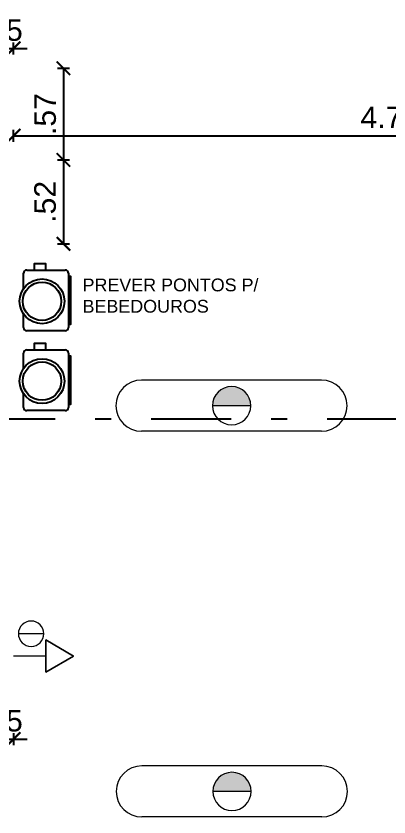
# Model space of a CAD drawing. Header units: inches. Extents: x 44782 to 44933, y 6798 to 6838.
# Drawn here: x 44806.88 to 44809.21, y 6814 to 6819.01 of the extents above; entities that cross this region are included whole.
import ezdxf

# ---------------------------------------------------------------- set-up
doc = ezdxf.new("R2010")
doc.units = ezdxf.units.IN
doc.header["$MEASUREMENT"] = 0
doc.linetypes.add('DASHDOT', pattern=[1, 0.5, -0.25, 0, -0.25])
doc.layers.get('Defpoints').update_dxf_attribs({"color": 250})
doc.layers.add('at_Entity', color=7, linetype='Continuous', lineweight=9)
doc.layers.add('at_Text', color=7, linetype='Continuous', lineweight=9)
for name, color, linetype in [('LAMPADAS', 5, 'Continuous'), ('linha de corte', 1, 'Continuous'), ('TEXTO01', 7, 'Continuous')]:
    doc.layers.add(name, color=color, linetype=linetype)
doc.styles.add('Fonte 02', font='ARIALUNI.TTF')
doc.styles.get("Standard").update_dxf_attribs({"font": 'txt.shx', "height": 0.18})
doc.dimstyles.new('Esc 1-75', dxfattribs={"dimscale": 0.75, "dimtxt": 0.18, "dimasz": 0.1125, "dimexe": 0.05, "dimexo": 0.05, "dimgap": 0.06, "dimtad": 1, "dimzin": 4, "dimdsep": 46, "dimtxsty": 'Fonte 02', "dimblk": 'ARCHTICK', "dimcen": 0, "dimclrd": 250, "dimclre": 250, "dimadec": 0, "dimazin": 1, "dimtfac": 1, "dimtix": 1, "dimtmove": 1, "dimatfit": 3, "dimldrblk": 'ARCHTICK', "dimfxl": 0, "dimarcsym": 0})

# ---------------------------------------------------------------- blocks, each defined once
blk = doc.blocks.new('A$C2B7D2525')
at = {"layer": 'at_Entity', "true_color": 0x007fff}
h = blk.add_hatch(color=150, dxfattribs=at)
h.dxf.hatch_style = 1
h.paths.add_polyline_path([(0.723, 0.2795, 0.414214), (0.6034, 0.1599, 0.002212), (0.6034, 0.1588), (0.8427, 0.1588, 0.002212), (0.8427, 0.1599, 0.414214)])
at = {"layer": 'at_Entity', "color": 150, "true_color": 0x007fff}
for p, q in [((1.2852, 0.3197), (0.1609, 0.3197)), ((0.7241, 0.1588), (0.6034, 0.1588)), ((0.8427, 0.1588), (0.6034, 0.1588)), ((0.8427, 0.1588), (0.7241, 0.1588)), ((0.8427, 0.1588), (0.7241, 0.1588)), ((1.2852, 0), (0.1609, 0))]:
    blk.add_line(p, q, dxfattribs=at)
for centre, radius, start, end in [((0.1599, 0.1599), 0.1599, 90, 180), ((1.2841, 0.1599), 0.1599, 0.0027, 90), ((0.723, 0.1599), 0.1196, 90, 180), ((0.723, 0.1599), 0.1196, 360, 90), ((0.1599, 0.1599), 0.1599, 180, 270), ((0.723, 0.1599), 0.1196, 180, 270), ((0.723, 0.1599), 0.1196, 270, 0), ((1.2841, 0.1599), 0.1599, 270.0054, 0.0027)]:
    blk.add_arc(centre, radius, start, end, dxfattribs=at)
blk = doc.blocks.new('_ARCHTICK')
at = {"color": 0, "linetype": 'ByBlock', "const_width": 0.15}
blk.add_lwpolyline([(-0.5, -0.5), (0.5, 0.5)], dxfattribs=at)
blk = doc.blocks.new('*D99')
at = {"layer": 'at_Text', "color": 250, "lineweight": -2, "transparency": 16777216}
for p, q in [((44806.713, 6814.5241), (44806.713, 6814.4491)), ((44806.8611, 6814.5241), (44806.8611, 6814.4491)), ((44806.713, 6814.4866), (44806.6286, 6814.4866)), ((44806.713, 6814.4866), (44806.8611, 6814.4866)), ((44806.8611, 6814.4866), (44806.9455, 6814.4866))]:
    blk.add_line(p, q, dxfattribs=at)
at = {"layer": 'Defpoints', "color": 0, "transparency": 16777216}
for p in [(44806.713, 6815.0339), (44806.8611, 6815.0339), (44806.8611, 6814.4866)]:
    blk.add_point(p, dxfattribs=at)
at = {"layer": 'at_Text', "color": 250, "lineweight": -2, "transparency": 16777216, "xscale": 0.084375, "yscale": 0.084375, "zscale": 0.084375}
blk.add_blockref('_ARCHTICK', (44806.713, 6814.4866), dxfattribs=at)
at = {"layer": 'at_Text', "color": 250, "lineweight": -2, "transparency": 16777216, "xscale": 0.084375, "yscale": 0.084375, "zscale": 0.084375, "rotation": 180}
blk.add_blockref('_ARCHTICK', (44806.8611, 6814.4866), dxfattribs=at)
at = {"layer": 'at_Text', "color": 0, "transparency": 16777216, "insert": (44806.7871, 6814.6005), "char_height": 0.135, "attachment_point": 5, "style": 'Fonte 02'}
blk.add_mtext('.15', dxfattribs=at)
blk = doc.blocks.new('*D202')
at = {"layer": 'at_Text', "color": 250, "lineweight": -2, "transparency": 16777216}
for p, q in [((44806.713, 6818.8058), (44806.6286, 6818.8058)), ((44806.713, 6818.7683), (44806.713, 6818.8433)), ((44806.713, 6818.8058), (44806.8611, 6818.8058)), ((44806.8611, 6818.7683), (44806.8611, 6818.8433)), ((44806.8611, 6818.8058), (44806.9455, 6818.8058))]:
    blk.add_line(p, q, dxfattribs=at)
at = {"layer": 'Defpoints', "color": 0, "transparency": 16777216}
for p in [(44806.8611, 6818.8058), (44806.713, 6817.5838), (44806.8611, 6817.5838)]:
    blk.add_point(p, dxfattribs=at)
at = {"layer": 'at_Text', "color": 250, "lineweight": -2, "transparency": 16777216, "xscale": 0.084375, "yscale": 0.084375, "zscale": 0.084375}
blk.add_blockref('_ARCHTICK', (44806.713, 6818.8058), dxfattribs=at)
at = {"layer": 'at_Text', "color": 250, "lineweight": -2, "transparency": 16777216, "xscale": 0.084375, "yscale": 0.084375, "zscale": 0.084375, "rotation": 180}
blk.add_blockref('_ARCHTICK', (44806.8611, 6818.8058), dxfattribs=at)
at = {"layer": 'at_Text', "color": 0, "transparency": 16777216, "insert": (44806.7871, 6818.9197), "char_height": 0.135, "attachment_point": 5, "style": 'Fonte 02'}
blk.add_mtext('.15', dxfattribs=at)
blk = doc.blocks.new('*D203')
at = {"layer": 'at_Text', "color": 250, "lineweight": -2, "transparency": 16777216}
for p, q in [((44806.8611, 6818.2223), (44806.8611, 6818.2973)), ((44806.8611, 6818.2598), (44811.5609, 6818.2598)), ((44811.5609, 6818.2223), (44811.5609, 6818.2973))]:
    blk.add_line(p, q, dxfattribs=at)
at = {"layer": 'Defpoints', "color": 0, "transparency": 16777216}
for p in [(44811.5609, 6818.2598), (44806.8611, 6817.5838), (44811.5609, 6817.4335)]:
    blk.add_point(p, dxfattribs=at)
at = {"layer": 'at_Text', "color": 250, "lineweight": -2, "transparency": 16777216, "xscale": 0.084375, "yscale": 0.084375, "zscale": 0.084375, "rotation": 180}
blk.add_blockref('_ARCHTICK', (44806.8611, 6818.2598), dxfattribs=at)
at = {"layer": 'at_Text', "color": 250, "lineweight": -2, "transparency": 16777216, "xscale": 0.084375, "yscale": 0.084375, "zscale": 0.084375}
blk.add_blockref('_ARCHTICK', (44811.5609, 6818.2598), dxfattribs=at)
at = {"layer": 'at_Text', "color": 0, "transparency": 16777216, "insert": (44809.211, 6818.3738), "char_height": 0.135, "attachment_point": 5, "style": 'Fonte 02'}
blk.add_mtext('4.70', dxfattribs=at)
blk = doc.blocks.new('*D248')
at = {"layer": 'at_Text', "color": 250, "lineweight": -2, "transparency": 16777216}
for p, q in [((44807.1344, 6818.682), (44807.2094, 6818.682)), ((44807.1719, 6818.682), (44807.1719, 6818.1086)), ((44807.1344, 6818.1086), (44807.2094, 6818.1086))]:
    blk.add_line(p, q, dxfattribs=at)
at = {"layer": 'Defpoints', "color": 0, "transparency": 16777216}
for p in [(44805.5132, 6818.682), (44805.5132, 6818.1086), (44807.1719, 6818.1086)]:
    blk.add_point(p, dxfattribs=at)
at = {"layer": 'at_Text', "color": 250, "lineweight": -2, "transparency": 16777216, "xscale": 0.084375, "yscale": 0.084375, "zscale": 0.084375}
for p, rotation in [((44807.1719, 6818.682), 90), ((44807.1719, 6818.1086), 270)]:
    blk.add_blockref('_ARCHTICK', p, dxfattribs=dict(at, rotation=rotation))
at = {"layer": 'at_Text', "color": 0, "transparency": 16777216, "insert": (44807.0583, 6818.3953), "char_height": 0.135, "attachment_point": 5, "rotation": 90, "style": 'Fonte 02'}
blk.add_mtext('.57', dxfattribs=at)
blk = doc.blocks.new('*D249')
at = {"layer": 'at_Text', "color": 250, "lineweight": -2, "transparency": 16777216}
for p, q in [((44807.1344, 6818.1086), (44807.2094, 6818.1086)), ((44807.1719, 6818.1086), (44807.1719, 6817.5838)), ((44807.1344, 6817.5838), (44807.2094, 6817.5838))]:
    blk.add_line(p, q, dxfattribs=at)
at = {"layer": 'Defpoints', "color": 0, "transparency": 16777216}
for p in [(44806.713, 6818.1086), (44806.713, 6817.5838), (44807.1719, 6817.5838)]:
    blk.add_point(p, dxfattribs=at)
at = {"layer": 'at_Text', "color": 250, "lineweight": -2, "transparency": 16777216, "xscale": 0.084375, "yscale": 0.084375, "zscale": 0.084375}
for p, rotation in [((44807.1719, 6818.1086), 90), ((44807.1719, 6817.5838), 270)]:
    blk.add_blockref('_ARCHTICK', p, dxfattribs=dict(at, rotation=rotation))
at = {"layer": 'at_Text', "color": 0, "transparency": 16777216, "insert": (44807.0579, 6817.8462), "char_height": 0.135, "attachment_point": 5, "rotation": 90, "style": 'Fonte 02'}
blk.add_mtext('.52', dxfattribs=at)
blk = doc.blocks.new('bebedouro')
for p, q in [((48032.2339, -8896.5512), (48032.4739, -8896.5512)), ((48032.2139, -8896.6667), (48032.2139, -8896.5712)), ((48032.4939, -8896.5712), (48032.4939, -8896.9112)), ((48032.2139, -8896.9112), (48032.2139, -8896.8266)), ((48032.4739, -8896.9312), (48032.2339, -8896.9312))]:
    blk.add_line(p, q)
for points in [[(48032.3536, -8896.5512), (48032.3536, -8896.5112), (48032.2793, -8896.5112), (48032.2793, -8896.5512)], [(48032.4939, -8896.8898), (48032.509, -8896.8898), (48032.509, -8896.591), (48032.4939, -8896.591)]]:
    blk.add_lwpolyline(points)
for radius in [0.14, 0.12]:
    blk.add_circle((48032.3288, -8896.7466), radius)
for centre, start, end in [((48032.2339, -8896.5712), 90, 180), ((48032.4739, -8896.5712), 0, 90), ((48032.2339, -8896.9112), 180, 270), ((48032.4739, -8896.9112), 270, 0)]:
    blk.add_arc(centre, 0.02, start, end)

msp = doc.modelspace()

# ---------------------------------------------------------------- linework, layer by layer
at = {"layer": 'at_Entity', "color": 0}
msp.add_line((44806.8907, 6815.1464), (44807.0495, 6815.1464), dxfattribs=at)
at = {"layer": 'at_Entity', "color": 150, "true_color": 0x007fff}
for p, q in [((44807.2357, 6815.0046), (44807.0621, 6815.1062)), ((44807.0621, 6815.1062), (44807.0621, 6814.9052)), ((44807.0621, 6814.9052), (44807.0621, 6815.1062)), ((44807.0621, 6815.1062), (44807.2357, 6815.0046)), ((44807.0621, 6815.0046), (44806.8611, 6815.0046)), ((44807.0621, 6814.9052), (44807.2357, 6815.0046)), ((44807.0621, 6814.9052), (44807.2357, 6815.0046)), ((44807.2357, 6815.0046), (44807.0621, 6814.9052))]:
    msp.add_line(p, q, dxfattribs=at)
at = {"layer": 'at_Entity', "color": 0}
for start, end in [(90, 180), (360, 90), (180, 270), (270, 0)]:
    msp.add_arc((44806.9701, 6815.1453), 0.0794, start, end, dxfattribs=at)
at = {"layer": 'linha de corte', "color": 6, "linetype": 'DASHDOT'}
msp.add_line((44832.4206, 6816.4876), (44783.1586, 6816.4876), dxfattribs=at)

# ---------------------------------------------------------------- block references
at = {"layer": 'LAMPADAS'}
for p in [(44807.4998, 6816.4115), (44807.5019, 6813.9991)]:
    msp.add_blockref('A$C2B7D2525', p, dxfattribs=at)
at = {"layer": 'TEXTO01'}
for p in [(-3225.2905, 15713.9707), (-3225.2905, 15713.4717)]:
    msp.add_blockref('bebedouro', p, dxfattribs=at)

# ---------------------------------------------------------------- texts
at = {"layer": 'TEXTO01', "insert": (44807.2915, 6817.3665), "char_height": 0.08, "attachment_point": 1}
msp.add_mtext_dynamic_manual_height_columns('{\\fArial|b0|i0|c0|p34;PREVER PONTOS P/ BEBEDOUROS }', width=1.14031, gutter_width=1, heights=[0], dxfattribs=at)

# ---------------------------------------------------------------- dimensions: what is measured, and where the dimension line sits
at = {"layer": 'at_Text'}
for base, p1, p2, picture, middle in [((44806.8611, 6818.8058), (44806.713, 6817.5838), (44806.8611, 6817.5838), '*D202', (44806.7871, 6818.9197)), ((44811.5609, 6818.2598), (44806.8611, 6817.5838), (44811.5609, 6817.4335), '*D203', (44809.211, 6818.3738)), ((44806.8611, 6814.4866), (44806.713, 6815.0339), (44806.8611, 6815.0339), '*D99', (44806.7871, 6814.6005))]:
    dim = msp.add_linear_dim(base=base, p1=p1, p2=p2, dimstyle='Esc 1-75', dxfattribs=at)
    dim.commit()
    dim.dimension.update_dxf_attribs({"geometry": picture, "text_midpoint": middle})
for base, p1, p2, picture, middle in [((44807.1719, 6818.1086), (44805.5132, 6818.682), (44805.5132, 6818.1086), '*D248', (44807.0583, 6818.3953)), ((44807.1719, 6817.5838), (44806.713, 6818.1086), (44806.713, 6817.5838), '*D249', (44807.0579, 6817.8462))]:
    dim = msp.add_linear_dim(base=base, p1=p1, p2=p2, angle=90, dimstyle='Esc 1-75', dxfattribs=at)
    dim.commit()
    dim.dimension.update_dxf_attribs({"geometry": picture, "text_midpoint": middle})

doc.saveas('drawing.dxf')
